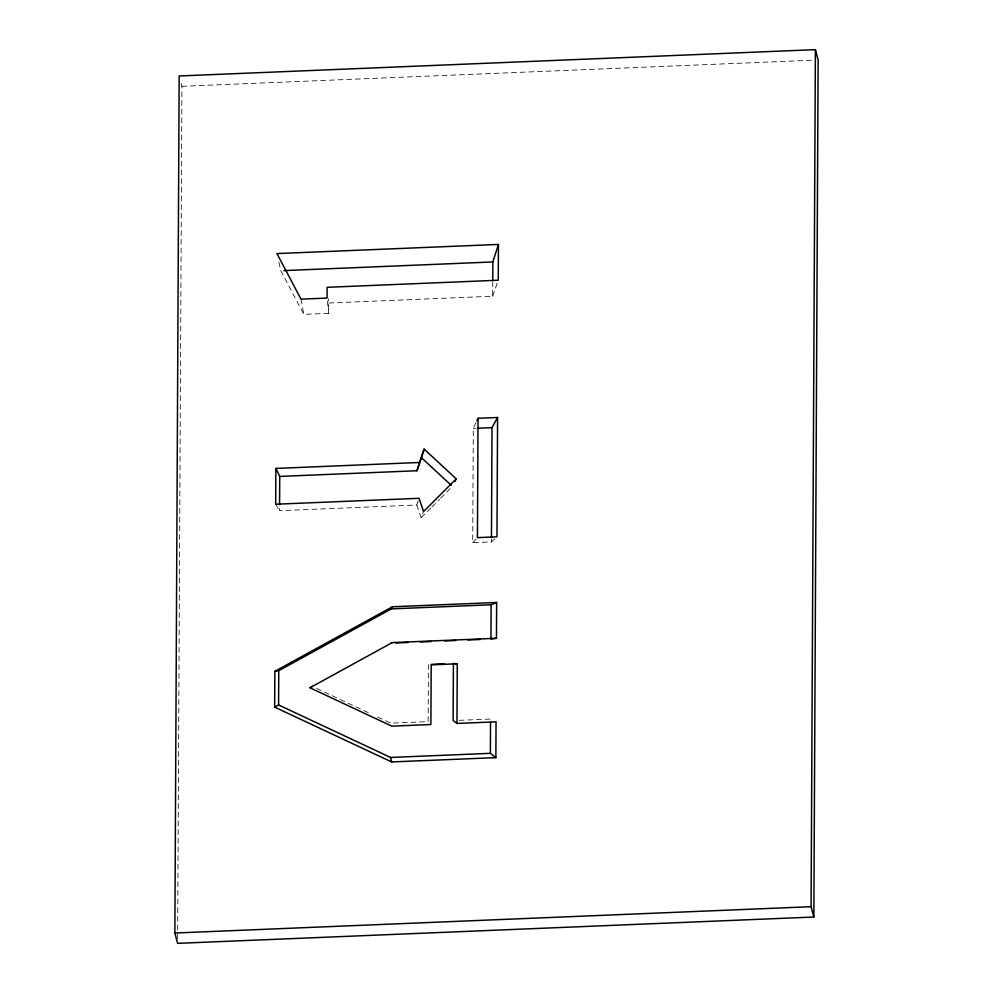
<?xml version="1.0" encoding="UTF-8"?>
<svg xmlns="http://www.w3.org/2000/svg" width="993" height="993" viewBox="0 0 993 993"><rect width="100%" height="100%" fill="white"/><g stroke="black" fill="none" stroke-linecap="round" stroke-linejoin="round"><path stroke-width="0.74" stroke-dasharray="4.96 3.72" d="M177.635 938.695L181.918 86.304L181.123 83.362M418.115 500.981L416.787 505.015L279.567 510.7L279.579 506.231M278.859 262.152L280.771 270.729L303.796 314.359L328.757 313.329L328.348 298.732M428.455 664.491L428.169 721.626L390.745 723.165L376.744 716.611M494.762 538.864L491.436 541.917L472.718 542.687L473.301 428.417L476.255 422.087M491.436 541.917L491.448 538.827M328.807 303.014L492.665 296.237L492.739 281.329M492.665 296.237L498.263 280.225M416.787 505.015L421.169 517.688L423.577 511.532M472.718 542.687L477.434 537.635M421.169 517.688L430.863 507.982M431.943 506.902L439.489 499.355M440.557 498.275L452.411 486.409M181.918 86.304L813.49 60.176M473.301 428.417L476.181 428.306M459.114 720.335L490.542 719.044M316.556 688.397L371.146 713.979M275.682 504.221L279.567 510.7M301.003 299.154L303.796 314.359M327.405 301.127L328.757 313.329"/><path stroke-width="1.49" d="M174.867 933.023L179.162 75.977L815.39 49.65L818.133 59.977L813.838 917.023L177.61 943.35L174.867 933.023L811.082 906.696L813.838 917.023M453.404 663.448L453.118 720.583L456.966 723.438L496.053 721.824L495.867 757.634L391.639 761.941L274.664 707.128L274.85 671.318L392.409 606.785L496.649 602.478L496.463 638.276L490.952 639.045L491.125 604.762L496.649 602.478M275.868 468.423L275.682 504.221L419.009 498.3L423.577 511.532L456.221 478.849L424.135 449.097L416.961 470.744L279.741 476.417L275.868 468.423L419.195 462.49M274.664 707.128L278.586 704.956L278.76 670.685L391.316 608.895L491.125 604.762M279.592 504.742L279.741 476.417M456.966 723.438L457.264 663.771L454.695 663.56M478.03 418.289L477.434 537.635L496.972 536.828L497.58 417.482L478.03 418.289L476.851 420.821M495.867 757.634L490.381 753.327L490.53 722.023M491.461 537.287L492.007 427.648L497.58 417.482M492.751 279.84L492.838 261.953L498.449 244.427L276.948 253.587L301.003 299.154L327.057 298.074L327.119 287.312L498.263 280.225L498.449 244.427M811.082 906.696L815.39 49.65M416.961 470.744L424.135 449.097M454.955 481.369L456.221 478.849M391.316 608.895L392.409 606.785M457.264 663.771L431.198 664.851L430.9 724.518L391.813 726.144L309.94 687.764L312.361 686.424M309.94 687.764L392.235 642.595L496.463 638.276M391.155 643.179L392.235 642.595M274.85 671.318L278.76 670.685M283.861 270.605L492.838 261.953M477.621 428.244L492.007 427.648M395.76 642.992L408.036 642.483M420.324 641.975L431.074 641.528M444.889 640.957L455.638 640.51M467.914 640.001L480.202 639.492M431.396 664.367L444.603 663.82M278.586 704.956L390.572 757.448L490.381 753.327M421.69 457.91L451.319 485.391M390.572 757.448L391.639 761.941"/></g></svg>
